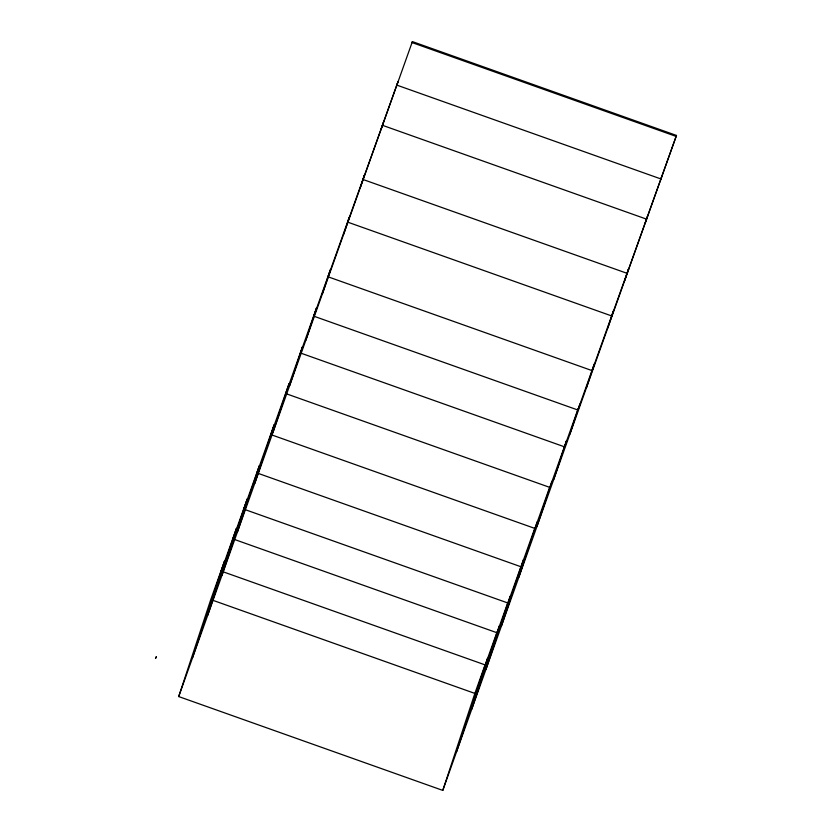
<?xml version="1.0" encoding="UTF-8"?>
<svg xmlns="http://www.w3.org/2000/svg" width="832" height="832" viewBox="0 0 832 832"><rect width="100%" height="100%" fill="white"/><g stroke="black" fill="none" stroke-linecap="round" stroke-linejoin="round"><path stroke-width="1.25" d="M178.703 696.561L412.391 41.6L676.478 135.439L442.78 790.4L178.703 696.561L210.777 599.57L224.494 561.153L192.41 658.143M207.688 615.337L236.465 528.31L221.198 571.116M221.978 575.297L247.25 498.888L232.96 538.928M237.494 531.814L259.366 465.691L243.838 509.174M254.706 483.579L274.175 424.715L256.963 472.94L521.04 566.79L534.81 528.195M272.865 432.692L289.058 383.729L270.899 434.616M289.63 385.715L302.557 346.611L285.792 393.588M305.822 340.33L316.638 307.622L300.446 352.997L564.522 446.846L578.167 408.626M322.39 293.914L330.377 269.755L313.81 316.181L577.886 410.02L594.017 364.822M343.689 234.218L349.346 217.1L328.047 276.796L592.124 370.635L613.434 310.939L607.766 328.058M360.506 187.075L364.499 175.001L347.682 222.134L611.759 315.973L628.586 268.84L624.593 280.914M381.014 129.626L383.521 122.044M396.542 86.102L397.977 81.765L363.012 179.494L627.099 273.333L676.478 135.439M412.391 41.6L412.069 42.578L676.156 136.417M442.78 790.4L474.864 693.41L485.139 664.591M456.498 751.982L487.469 658.31M471.765 709.186L499.377 625.695M486.054 669.136L510.193 596.149M501.571 625.654L523.442 559.53M518.783 577.418L537.16 521.851M536.942 526.531L551.918 481.27M553.706 479.554L566.644 440.45L549.879 487.427L287.019 394.025M569.899 434.169L579.914 403.905M586.466 387.754L594.454 363.594M645.091 223.465L647.598 215.883M660.618 179.941L662.054 175.604M497.058 631.935L485.274 664.955L222.414 571.553M507.863 602.43L497.037 632.767L234.177 539.365M520.853 566.779L507.926 603.013L245.066 509.61M549.682 487.261L534.976 528.466L272.116 435.053M396.864 85.124L660.941 178.963M382.439 125.299L646.526 219.138M212.004 599.997L474.864 693.41M156.406 656.625L155.522 658.403L156.406 656.625"/></g></svg>
